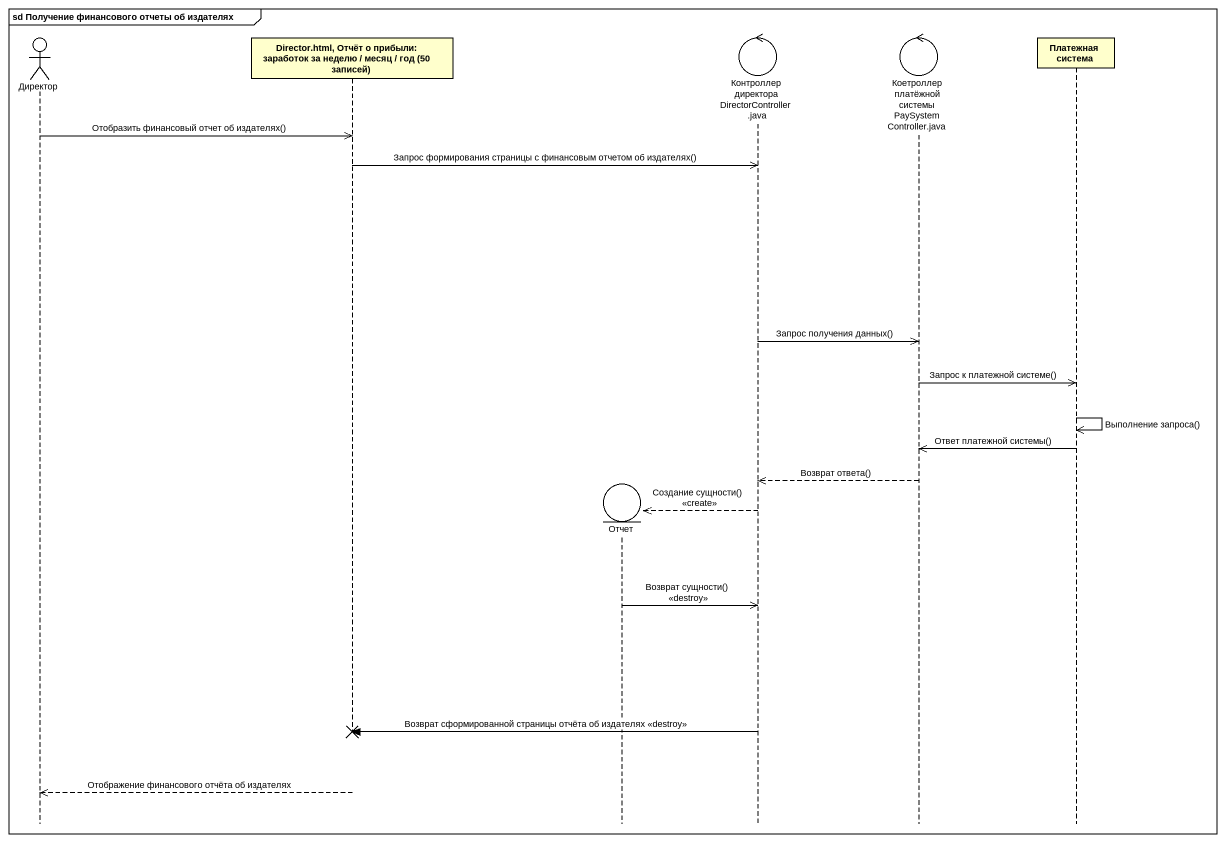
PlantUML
@startuml
mainframe sd Получение финансового отчеты об издателях
hide footbox
actor Директор
participant "Director.html, Отчёт о прибыли: заработок за неделю / месяц / год (50 записей)" as Director_html_Отчёт_о
entity Отчет
control "Контроллер директора DirectorController.java" as Контроллер_директора
control "Коетроллер платёжной системы PaySystemController.java" as Коетроллер_платёжной
participant "Платежная система" as Платежная_система

Директор ->> Director_html_Отчёт_о : Отобразить финансовый отчет об издателях()
Director_html_Отчёт_о ->> Контроллер_директора : Запрос формирования страницы с финансовым отчетом об издателях()
Контроллер_директора ->> Коетроллер_платёжной : Запрос получения данных()
Коетроллер_платёжной ->> Платежная_система : Запрос к платежной системе()
Платежная_система ->> Платежная_система : Выполнение запроса()
Платежная_система ->> Коетроллер_платёжной : Ответ платежной системы()
Коетроллер_платёжной -->> Контроллер_директора : Возврат ответа()
Контроллер_директора -->> Отчет ** : Создание сущности() <<create>>
Отчет ->> Контроллер_директора : Возврат сущности() <<destroy>>
Контроллер_директора -> Director_html_Отчёт_о !! : Возврат сформированной страницы отчёта об издателях <<destroy>>
Director_html_Отчёт_о -->> Директор : Отображение финансового отчёта об издателях
@enduml
